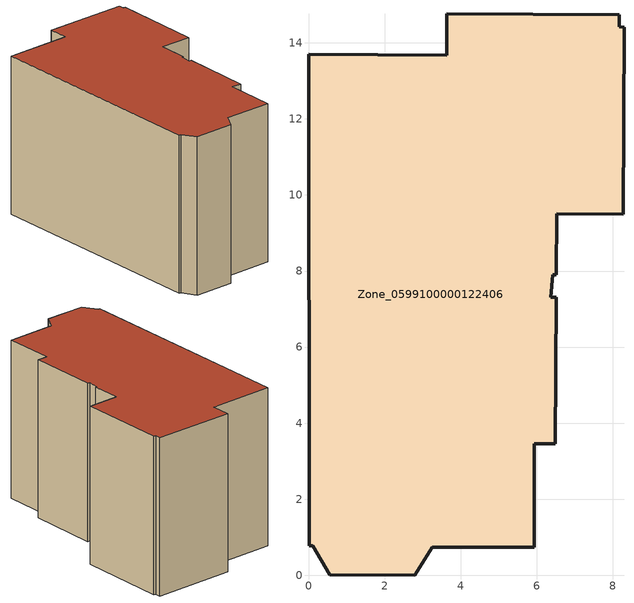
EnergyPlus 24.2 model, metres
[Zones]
Zone_0599100000122406
 floor ground (C_G): 0.12,0.77 0.01,0.77 0,13.7 3.63,13.68 3.64,14.77 8.17,14.74 8.18,14.42 8.3,14.42 8.27,9.49 6.52,9.5 6.52,7.91 6.43,7.9 6.38,7.31 6.51,7.31 6.5,3.45 5.93,3.46 5.93,0.74 3.25,0.74 2.79,0 0.56,0.01 z0
 wall outside (C_F): 0.01,0.77 0.12,0.77 0.56,0.01 2.79,0 3.25,0.74 5.93,0.74 5.93,3.46 6.5,3.45 6.51,7.31 6.38,7.31 6.43,7.9 6.52,7.91 6.52,9.5 8.27,9.49 8.3,14.42 8.18,14.42 8.17,14.74 3.64,14.77 3.63,13.68 0,13.7 0.01,0.77 z0:8.79
 roof outside (C_R): 6.51,7.31 6.38,7.31 6.43,7.9 6.52,7.91 6.52,9.5 8.27,9.49 8.3,14.42 8.18,14.42 8.17,14.74 3.64,14.77 3.63,13.68 0,13.7 0.01,0.77 0.12,0.77 0.56,0.01 2.79,0 3.25,0.74 5.93,0.74 5.93,3.46 6.5,3.45 z8.79
[BUILDING]
Pand.0599100000122406: North Axis=0; Terrain=City; Loads Convergence Tolerance Value=0.04; Temperature Convergence Tolerance Value=0.4; Solar Distribution=FullExterior; Maximum Number of Warmup Days=25; Minimum Number of Warmup Days=1
[Site:Location]
Rotterdam.The.Hague.AP_ZH_NLD Design_Conditions: Latitude=51.96; Longitude=4.45; Time Zone=1; Elevation=-4.5
[SITE:GROUNDTEMPERATURE:BUILDINGSURFACE]
18, 18, 18, 18, 18, 18, 18, 18, 18, 18, 18, 18
[MATERIAL] Thermal Absorptance=0.9; Solar Absorptance=0.7; Visible Absorptance=0.7
Name | Roughness | Thickness | Conductivity | Density | Specific Heat
G.TC.1946 | MediumSmooth | 0.15 | 1 | 540 | 1210
F.TC.1946 | Rough | 0.3 | 0.857143 | 1920 | 840
R.TC.1946 | MediumRough | 0.2 | 0.909091 | 1500 | 1000
[CONSTRUCTION]
C_G: G.TC.1946
C_F: F.TC.1946
C_R: R.TC.1946
[ZONE]
Zone_0599100000122406: Type=1; Multiplier=1; Ceiling Height=Autocalculate; Volume=Autocalculate; Floor Area=autocalculate; Part of Total Floor Area=Yes
[ZONEINFILTRATION:DESIGNFLOWRATE]
Infil_Zone_0599100000122406: Zone or ZoneList or Space or SpaceList=Zone_0599100000122406; Schedule=AlwaysOn; Design Flow Rate Calculation Method=Flow/Area; Flow Rate per Floor Area=0.003; Constant Term Coefficient=1; Temperature Term Coefficient=0; Velocity Term Coefficient=0; Velocity Squared Term Coefficient=0
[HVACTEMPLATE:ZONE:IDEALLOADSAIRSYSTEM]
Zone_0599100000122406: Maximum Heating Supply Air Temperature=50; Minimum Cooling Supply Air Temperature=13; Maximum Heating Supply Air Humidity Ratio=0.0156; Minimum Cooling Supply Air Humidity Ratio=0.0077; Heating Limit=NoLimit; Cooling Limit=NoLimit; Dehumidification Control Type=ConstantSensibleHeatRatio; Cooling Sensible Heat Ratio=0.7; Dehumidification Setpoint=60; Humidification Control Type=None; Humidification Setpoint=30; Outdoor Air Method=None; Outdoor Air Flow Rate per Person=0.00944; Outdoor Air Flow Rate per Zone Floor Area=0; Outdoor Air Flow Rate per Zone=0; Demand Controlled Ventilation Type=None; Outdoor Air Economizer Type=NoEconomizer; Heat Recovery Type=None; Sensible Heat Recovery Effectiveness=0.7; Latent Heat Recovery Effectiveness=0.65
[ZONECONTROL:THERMOSTAT]
ThermostatControl_Zone_0599100000122406: Zone or ZoneList=Zone_0599100000122406; Control Type Schedule=DualSetpointControlType; Control 1=Thermostat_Zone_0599100000122406; Temperature Difference Between Cutout And Setpoint=0
[THERMOSTATSETPOINT:DUALSETPOINT]
Thermostat_Zone_0599100000122406: Heating Setpoint Temperature Schedule=HeatingSetpoint_Zone_0599100000122406; Cooling Setpoint Temperature Schedule=CoolingSetpoint_Zone_0599100000122406
[SCHEDULE:COMPACT]
HeatingSetpoint_Zone_0599100000122406: Through: 12/31, For: AllDays, Until: 24:00, 21
CoolingSetpoint_Zone_0599100000122406: Through: 12/31, For: AllDays, Until: 24:00, 24
DualSetpointControlType: Through: 12/31, For: AllDays, Until: 24:00, 4
AlwaysOn: Through: 12/31, For: AllDays, Until: 24:00, 1
